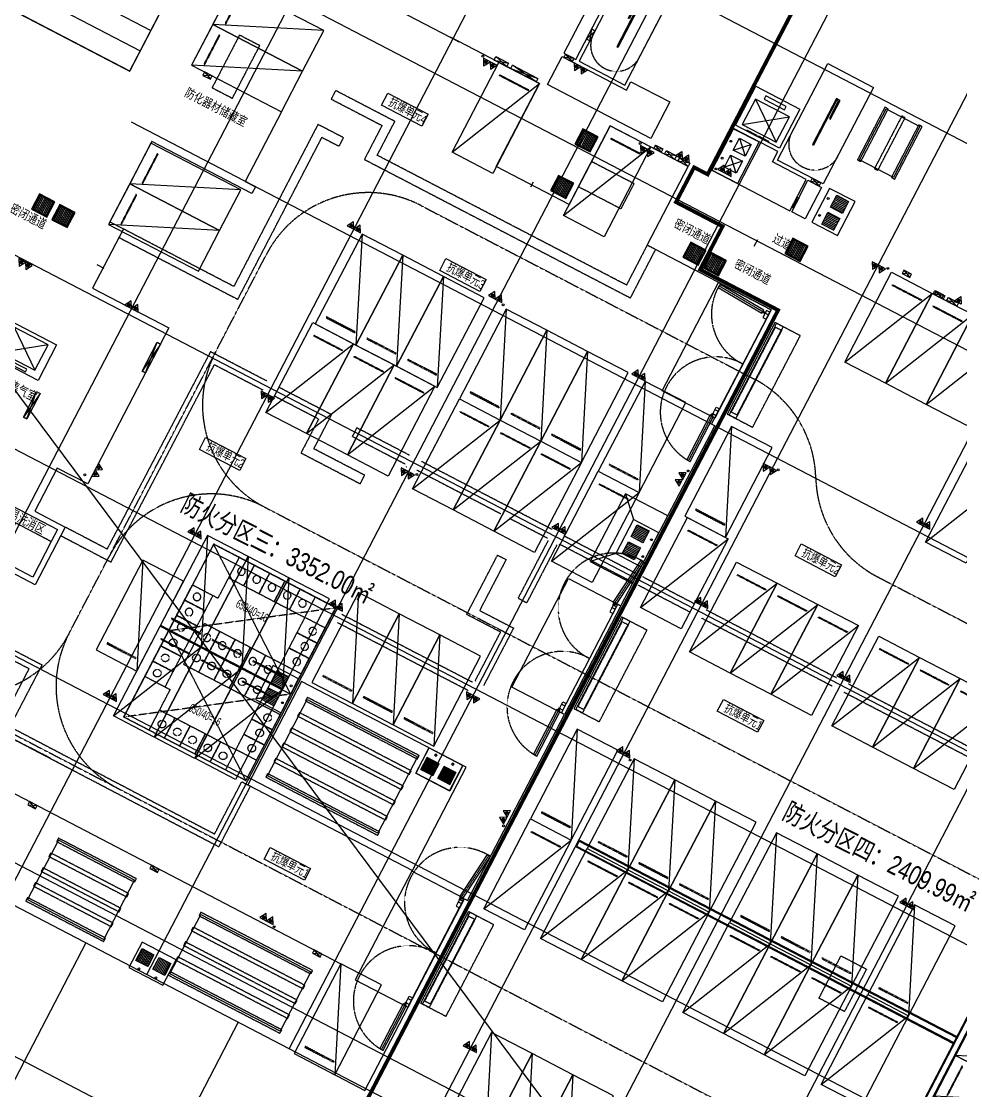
# Model space of a CAD drawing. Extents: x -1466470 to 868515, y -511729 to 1464999.
# Drawn here: x -257814 to -208660, y 190789 to 246741 of the extents above; entities that cross this region are included whole.
import ezdxf
from ezdxf.xclip import XClip

# ---------------------------------------------------------------- set-up
doc = ezdxf.new("R2010")
doc.units = 0
doc.header["$LTSCALE"] = 10
doc.header["$MEASUREMENT"] = 0
doc.header["$XCLIPFRAME"] = 2
for name, pattern in [('X-104 B2平面$0$CENTER', [2, 1.25, -0.25, 0.25, -0.25]), ('X-104 B2平面$0$DOTE', [2.42, 2, -0.2, 0.02, -0.2]), ('X-104 B2平面$1$DASH', [0.35, 0.25, -0.1]), ('梯段6、7$0$DASH', [0.35, 0.25, -0.1])]:
    doc.linetypes.add(name, pattern=pattern)
for name, color, linetype in [('104-6 B2核心筒$0$A-E_电梯', 171, 'Continuous'), ('104-6 B2核心筒$0$A-TECH_结构', 21, 'Continuous'), ('EQUIP_消防', 7, 'Continuous'), ('VPIPE-消防', 1, 'Continuous'), ('X-104 B2平面$0$$0$A-TECH_结构', 21, 'Continuous'), ('X-104 B2平面$0$02-TEXT_房间', 7, 'Continuous'), ('X-104 B2平面$0$04-不打印_防火分区', 30, 'Continuous'), ('X-104 B2平面$0$A-I_车位', 185, 'Continuous'), ('X-104 B2平面$0$A-I_车位-流线', 127, 'X-104 B2平面$0$CENTER'), ('X-104 B2平面$0$A-O_防水层', 222, 'Continuous'), ('X-104 B2平面$0$A-SUR_看线', 231, 'Continuous'), ('X-104 B2平面$0$A_AXIS-轴线', 1, 'X-104 B2平面$0$DOTE'), ('X-104 B2平面$0$A_STR-砼柱', 51, 'Continuous'), ('X-104 B2平面$0$DOOR_FIRE', 220, 'Continuous'), ('X-104 B2平面$0$SURFACE', 6, 'Continuous'), ('X-104 B2平面$0$VPIPE-消防', 1, 'Continuous'), ('X-104 B2平面$0$人防分区指标', 5, 'Continuous'), ('X-104 B2平面$0$抗爆隔墙', 151, 'Continuous'), ('X-104 B2平面$0$看线', 241, 'Continuous'), ('X-104 B2平面$0$集水坑&', 6, 'Continuous'), ('X-104 B2平面$1$集水坑&', 6, 'Continuous'), ('梯段6、7$0$A-E_楼梯', 171, 'Continuous')]:
    doc.layers.add(name, color=color, linetype=linetype)
doc.layers.add('X-104 B2平面$0$$0$04-不打印_辅助线', color=165, linetype='Continuous', plot=False)
doc.layers.add('X-104 B2平面$0$04-不打印_辅助线', color=165, linetype='Continuous', plot=False)
doc.layers.get('X-104 B2平面$0$$0$04-不打印_辅助线').off()
doc.styles.add('X-104 B2平面$0$_TCH_SPACE', font='ros.shx', dxfattribs={"width": 0.75, "height": 5, "bigfont": 'jd.shx'})
doc.styles.add('X-104 B2平面$0$Arial', font='arial.ttf', dxfattribs={"width": 0.75, "height": 2.5})
pattern_1 = [(180, (-432649.534, -553252.195), (-7e-15, -79.375), [])]
pattern_2 = [(180, (350, -250), (-7e-15, -79.375), [])]

# ---------------------------------------------------------------- blocks, each defined once
blk = doc.blocks.new('X-104 B2平面$0$A$C51037562')
at = {"layer": 'X-104 B2平面$0$集水坑&'}
h = blk.add_hatch(dxfattribs=at)
h.set_pattern_fill('ANSI31', color=256, scale=50, angle=135)
h.set_pattern_definition(pattern_1)
h.paths.add_polyline_path([(-850, 850), (-50, 850), (-50, 50), (-850, 50)])
for points in [[(-900, 900), (0, 900), (0, 0), (-900, 0)], [(-850, 850), (-50, 850), (-50, 50), (-850, 50)]]:
    blk.add_lwpolyline(points, close=True, dxfattribs=at)
blk = doc.blocks.new('X-104 B2平面$0$12ddddddj')
at = {"layer": 'X-104 B2平面$0$集水坑&', "linetype": 'Continuous'}
h = blk.add_hatch(dxfattribs=at)
h.set_pattern_fill('ANSI31', color=256, scale=50, angle=135)
h.set_pattern_definition(pattern_2)
h.paths.add_polyline_path([(3014056, 294593), (3014756, 294593), (3014756, 293893), (3014056, 293893)])
h.paths.add_polyline_path([(3014056, 293593), (3014756, 293593), (3014756, 292893), (3014056, 292893)])
for points in [[(3015056, 294743), (3013556, 294743), (3013556, 292743), (3015056, 292743)], [(3014056, 294593), (3014756, 294593), (3014756, 293893), (3014056, 293893)], [(3014056, 293593), (3014756, 293593), (3014756, 292893), (3014056, 292893)]]:
    blk.add_lwpolyline(points, close=True, dxfattribs=at)
for centre in [(3013736, 294243), (3013736, 293243)]:
    blk.add_circle(centre, 50, dxfattribs=at)
blk = doc.blocks.new('$TWTSYS$00000546')
h = blk.add_hatch()
h.set_pattern_fill('ANSI31', color=256, scale=200, style=0)
h.set_pattern_definition([(45, (-38543.802, -6670.83), (-17.67767, 17.67767), [])])
h.paths.add_polyline_path([(-65, 174), (65, 174), (65, 44), (-65, 44)])
for points in [[(0, 344), (-198, 0), (198, 0)], [(-65, 174), (65, 174), (65, 44), (-65, 44)]]:
    blk.add_lwpolyline(points, close=True)
blk = doc.blocks.new('A-电梯2623')
for p, q in [((-975, 200), (-975, 1700)), ((-975, 1700), (1025, 1700)), ((1025, 1700), (-975, 200)), ((1025, 200), (-975, 1700)), ((-575, 1900), (-575, 2100)), ((-575, 2100), (625, 2100)), ((625, 1900), (-575, 1900)), ((625, 2100), (625, 1900)), ((1025, 1700), (1025, 200)), ((1025, 200), (-975, 200))]:
    blk.add_line(p, q)
for points in [[(-1275, 0), (1325, 0), (1325, 2300), (-1275, 2300)], [(-625, 38), (-625, 59), (-18, 59), (-18, 38)], [(68, 38), (68, 59), (675, 59), (675, 38)]]:
    blk.add_lwpolyline(points, close=True)
blk = doc.blocks.new('104-6 B2核心筒$0$fdsgfdhh')
at = {"layer": '104-6 B2核心筒$0$A-E_电梯'}
for p, q in [((-2400, 1900), (-400, 400)), ((-400, 1900), (-2400, 400))]:
    blk.add_line(p, q, dxfattribs=at)
for points in [[(-2800, 0), (0, 0), (0, 2100), (-2800, 2100)], [(-2000, 250), (-800, 250), (-800, 100), (-2000, 100)]]:
    blk.add_lwpolyline(points, close=True, dxfattribs=at)
blk.add_lwpolyline([(-2400, 1900), (-400, 1900), (-400, 400), (-2400, 400), (-2400, 1900)], dxfattribs=at)
blk = doc.blocks.new('梯段6、7')
at = {"color": 8, "linetype": '梯段6、7$0$DASH'}
for centre, radius, start, end in [((49800, 3400), 1350, 0, 180), ((49800, -6700), 1350, 0, 180), ((49800, -9820), 1350, 180, 0), ((49800, -16500), 1350, 0, 180), ((49800, -19820), 1350, 180, 0), ((20965, -27260), 1650, 0, 180), ((49800, -27020), 1350, 0, 180), ((20965, -29600), 1650, 180, 0), ((49800, -29880), 1350, 180, 0), ((49800, -57378), 1350, 0, 180), ((20965, -58198), 1650, 0, 180), ((49800, -59458), 1350, 180, 0), ((20965, -60358), 1650, 180, 0), ((20965, -68018), 1650, 0, 180), ((49800, -67528), 1350, 0, 180), ((20965, -70358), 1650, 180, 0), ((49800, -70128), 1350, 180, 0), ((49800, -79978), 1350, 180, 0)]:
    blk.add_arc(centre, radius, start, end, dxfattribs=at)
at = {"layer": 'Defpoints'}
for points in [[(44800, 6850), (54800, 6850), (54800, -3150), (44800, -3150)], [(51150, 4950), (48450, 4950), (48450, -1150), (51150, -1150)], [(44800, -3150), (54800, -3150), (54800, -13150), (44800, -13150)], [(51150, -5150), (48450, -5150), (48450, -11250), (51150, -11250)], [(44800, -13150), (54800, -13150), (54800, -23150), (44800, -23150)], [(51150, -15150), (48450, -15150), (48450, -21250), (51150, -21250)], [(15665, -23150), (25665, -23150), (25665, -33150), (15665, -33150)], [(44800, -23150), (54800, -23150), (54800, -33150), (44800, -33150)], [(19315, -24850), (22615, -24850), (22615, -31250), (19315, -31250)], [(48450, -25150), (51150, -25150), (51150, -31250), (48450, -31250)], [(15665, -53908), (25665, -53908), (25665, -63908), (15665, -63908)], [(44800, -53908), (54800, -53908), (54800, -63908), (44800, -63908)], [(19315, -55608), (22615, -55608), (22615, -62008), (19315, -62008)], [(51150, -55908), (48450, -55908), (48450, -62008), (51150, -62008)], [(15665, -63908), (25665, -63908), (25665, -73908), (15665, -73908)], [(44800, -63908), (54800, -63908), (54800, -73908), (44800, -73908)], [(19315, -65608), (22615, -65608), (22615, -72008), (19315, -72008)], [(51150, -65908), (48450, -65908), (48450, -72008), (51150, -72008)], [(15665, -73908), (25665, -73908), (25665, -83908), (15665, -83908)], [(44800, -73908), (54800, -73908), (54800, -83908), (44800, -83908)], [(19315, -75608), (22615, -75608), (22615, -82008), (19315, -82008)], [(51150, -75908), (48450, -75908), (48450, -82008), (51150, -82008)]]:
    blk.add_lwpolyline(points, close=True, dxfattribs=at)
for points in [[(47328, -61608), (52128, -61608)], [(47328, -71608), (52128, -71608)], [(47328, -81608), (52128, -81608)]]:
    blk.add_lwpolyline(points, dxfattribs=at)
at = {"layer": '梯段6、7$0$A-E_楼梯'}
for p, q in [((49850, -16500), (49750, -16500)), ((49750, -16700), (49750, -16500)), ((49850, -18517), (49850, -16500)), ((49850, -16500), (51150, -16500)), ((49850, -16760), (51150, -16760)), ((49910, -16700), (49910, -16500)), ((49910, -16500), (51150, -16500)), ((51150, -17893), (51150, -16700)), ((49850, -17020), (51150, -17020)), ((49850, -17280), (51150, -17280)), ((49850, -17540), (51150, -17540)), ((49850, -17800), (51150, -17800)), ((50553, -18179), (51150, -17893)), ((49850, -18060), (50801, -18060)), ((49850, -18517), (50409, -18248)), ((49850, -18320), (50259, -18320)), ((49850, -18627), (50429, -18350)), ((50429, -18350), (50396, -18174)), ((50396, -18174), (50588, -18362)), ((50588, -18362), (50553, -18179)), ((50573, -18281), (51150, -18003)), ((50616, -18260), (51150, -18260)), ((51150, -19820), (51150, -18003)), ((49850, -19820), (49850, -18627)), ((49850, -18780), (51150, -18780)), ((50074, -18520), (51150, -18520)), ((49850, -19040), (51150, -19040)), ((49850, -19300), (51150, -19300)), ((49850, -19560), (51150, -19560)), ((49750, -19820), (49853, -19820)), ((49850, -19820), (51150, -19820)), ((49750, -27020), (49850, -27020)), ((65868, -53275), (106225, -53275)), ((66772, -53643), (68592, -54825)), ((66707, -53743), (68846, -55133)), ((66839, -56653), (68977, -55263)), ((65910, -56514), (63784, -56514)), ((66572, -56634), (63784, -56634)), ((66542, -56514), (65910, -56514)), ((66542, -56677), (68846, -58173)), ((66772, -56683), (68592, -57865)), ((66802, -59525), (64634, -59525)), ((66792, -59525), (106225, -59525)), ((49690, -78442), (49690, -77318)), ((49690, -77318), (49910, -77318)), ((49750, -78418), (49750, -77378)), ((49750, -77378), (49850, -77378)), ((49850, -77378), (49850, -80038)), ((49910, -77318), (49910, -80038)), ((48450, -80108), (48450, -80048)), ((49910, -80038), (49850, -80038))]:
    blk.add_line(p, q, dxfattribs=at)
for points in [[(49690, -19880), (49910, -19880), (49910, -16440), (49690, -16440), (49690, -19880)], [(49690, -29360), (49690, -26960), (49910, -26960), (49910, -29880)], [(51150, -29880), (51150, -29620)], [(66542, -53444), (66542, -53275), (66154, -53275)], [(66542, -53305), (66542, -53705), (66342, -53705), (66342, -53305)], [(68882, -54964), (68882, -54795), (68622, -54795), (68622, -54626), (68362, -54626), (68362, -54457), (68102, -54457), (68102, -54288), (67842, -54288), (67842, -54119), (67582, -54119), (67582, -53950), (67322, -53950), (67322, -53781), (67062, -53781), (67062, -53613), (66802, -53613), (66802, -53444), (66542, -53444)], [(68852, -54964), (68852, -54825), (68592, -54825), (68592, -54656), (68332, -54656), (68332, -54487), (68072, -54487), (68072, -54318), (67812, -54318), (67812, -54149), (67552, -54149), (67552, -53980), (67292, -53980), (67292, -53811), (67032, -53811), (67032, -53643), (66772, -53643), (66772, -53474), (66542, -53474)], [(66802, -56484), (66802, -56315), (67062, -56315), (67062, -56146), (67322, -56146), (67322, -55977), (67582, -55977), (67582, -55808), (67842, -55808), (67842, -55640), (68102, -55640), (68102, -55471), (68362, -55471), (68362, -55302), (68622, -55302), (68622, -55133), (68882, -55133), (68882, -54964), (69142, -54964)], [(66832, -56484), (66832, -56345), (67092, -56345), (67092, -56176), (67352, -56176), (67352, -56007), (67612, -56007), (67612, -55838), (67872, -55838), (67872, -55670), (68132, -55670), (68132, -55501), (68392, -55501), (68392, -55332), (68652, -55332), (68652, -55163), (68912, -55163), (68912, -54994), (69142, -54994)], [(69112, -54994), (69112, -55394), (68912, -55394), (68912, -54994)], [(68882, -58004), (68882, -57835), (68622, -57835), (68622, -57667), (68362, -57667), (68362, -57498), (68102, -57498), (68102, -57329), (67842, -57329), (67842, -57160), (67582, -57160), (67582, -56991), (67322, -56991), (67322, -56822), (67062, -56822), (67062, -56653), (66802, -56653), (66802, -56484), (66542, -56484)], [(68852, -58004), (68852, -57865), (68592, -57865), (68592, -57697), (68332, -57697), (68332, -57528), (68072, -57528), (68072, -57359), (67812, -57359), (67812, -57190), (67552, -57190), (67552, -57021), (67292, -57021), (67292, -56852), (67032, -56852), (67032, -56683), (66772, -56683), (66772, -56514), (66542, -56514)], [(66772, -56514), (66772, -56914), (66572, -56914), (66572, -56514)], [(66802, -59525), (66802, -59356), (67062, -59356), (67062, -59187), (67322, -59187), (67322, -59018), (67582, -59018), (67582, -58849), (67842, -58849), (67842, -58680), (68102, -58680), (68102, -58511), (68362, -58511), (68362, -58342), (68622, -58342), (68622, -58173), (68882, -58173), (68882, -58004), (69142, -58004)]]:
    blk.add_lwpolyline(points, dxfattribs=at)
for p in [(66792, -53444), (66792, -53613), (66792, -53781), (66792, -53950), (66792, -54119), (66792, -54288), (66792, -54457), (66792, -54626), (66792, -54795), (66792, -54964), (66792, -55133), (66792, -55302), (66792, -55471), (66792, -55640), (66792, -55808), (66792, -55977), (66792, -56146), (66792, -56315), (66792, -56484), (66792, -56653), (66792, -56822), (66792, -56991), (66792, -57160), (66792, -57329), (66792, -57498), (66792, -57667), (66792, -57835), (66792, -58004), (66792, -58173), (66792, -58342), (66792, -58511), (66792, -58680), (66792, -58849), (66792, -59018), (66792, -59187), (66792, -59356)]:
    blk.add_point(p, dxfattribs=at)
blk = doc.blocks.new('104-6 B2核心筒')
at = {"layer": '104-6 B2核心筒$0$A-TECH_结构'}
for points in [[(74000, 54250), (73300, 54250), (73300, 50850), (74000, 50850)], [(87700, 50850), (88500, 50850), (88500, 49000), (87700, 49000)]]:
    blk.add_lwpolyline(points, close=True, dxfattribs=at)
ref = blk.add_blockref('梯段6、7', (25750, 132458))
XClip(ref).set_block_clipping_path([(48450.0031571506, -81608.1300599761), (51150.002909314, -75708.1296707869)])
ref = blk.add_blockref('梯段6、7', (136950, 132658), dxfattribs=dict(xscale=-1))
XClip(ref).set_block_clipping_path([(48450.0031136754, -81608.1299662268), (51150.0038543929, -75908.1299662268)])
at = {"layer": '104-6 B2核心筒$0$A-E_电梯', "extrusion": (0, 0, -1), "zscale": -1}
blk.add_blockref('A-电梯2623', (-84325, 51650), dxfattribs=at)
at = {"layer": '104-6 B2核心筒$0$A-E_电梯', "xscale": -1}
blk.add_blockref('104-6 B2核心筒$0$fdsgfdhh', (54000, 22950), dxfattribs=at)
blk = doc.blocks.new('X-104 B2平面$0$jgfd')
blk.add_lwpolyline([(5300, -1200), (0, -1200), (0, 1200), (5300, 1200), (5300, -1200), (0, 1200)])
at = {"linetype": 'X-104 B2平面$1$DASH', "ltscale": 0.001}
blk.add_lwpolyline([(550, -850), (550, 850), (600, 850), (600, -850)], close=True, dxfattribs=at)
blk = doc.blocks.new('*U2231')
at = {"linetype": 'X-104 B2平面$1$DASH'}
for p, q in [((-200, -500), (-200, -100)), ((0, -100), (-200, -100)), ((0, -500), (-200, -500)), ((5000, -100), (5200, -100)), ((5000, -500), (5200, -500)), ((5200, -500), (5200, -100))]:
    blk.add_line(p, q, dxfattribs=at)
blk.add_lwpolyline([(5200, 0), (-200, 0), (-200, -1500), (5200, -1500)], close=True, dxfattribs=at)
for points in [[(5000, -100), (0, -100)], [(0, -100), (0, -500)], [(5000, -130), (0, -130)], [(5000, -470), (0, -470)], [(5000, -500), (0, -500)], [(5000, -100), (5000, -500)]]:
    blk.add_lwpolyline(points, dxfattribs=at)
blk = doc.blocks.new('X-104 B2平面$1$A$C51037562')
at = {"layer": 'X-104 B2平面$1$集水坑&'}
h = blk.add_hatch(dxfattribs=at)
h.set_pattern_fill('ANSI31', color=256, scale=50, angle=135)
h.set_pattern_definition(pattern_1)
h.paths.add_polyline_path([(-850, 850), (-50, 850), (-50, 50), (-850, 50)])
for points in [[(-900, 900), (0, 900), (0, 0), (-900, 0)], [(-850, 850), (-50, 850), (-50, 50), (-850, 50)]]:
    blk.add_lwpolyline(points, close=True, dxfattribs=at)
blk = doc.blocks.new('X-104 B2平面$1$12ddddddj')
at = {"layer": 'X-104 B2平面$1$集水坑&', "linetype": 'Continuous'}
h = blk.add_hatch(dxfattribs=at)
h.set_pattern_fill('ANSI31', color=256, scale=50, angle=135)
h.set_pattern_definition(pattern_2)
h.paths.add_polyline_path([(3014056, 294593), (3014756, 294593), (3014756, 293893), (3014056, 293893)])
h.paths.add_polyline_path([(3014056, 293593), (3014756, 293593), (3014756, 292893), (3014056, 292893)])
for points in [[(3015056, 294743), (3013556, 294743), (3013556, 292743), (3015056, 292743)], [(3014056, 294593), (3014756, 294593), (3014756, 293893), (3014056, 293893)], [(3014056, 293593), (3014756, 293593), (3014756, 292893), (3014056, 292893)]]:
    blk.add_lwpolyline(points, close=True, dxfattribs=at)
for centre in [(3013736, 294243), (3013736, 293243)]:
    blk.add_circle(centre, 50, dxfattribs=at)
blk = doc.blocks.new('X-104 B2平面$0$A$C3A6E53F0')
at = {"color": 6, "linetype": 'X-104 B2平面$1$DASH'}
for p, q in [((0, 5100), (7200, 0)), ((7200, 5100), (0, 0)), ((0, 2400), (1500, 2400)), ((1500, -5), (1500, 2400))]:
    blk.add_line(p, q, dxfattribs=at)
for points in [[(0, 5100), (7200, 5100), (7200, 0), (0, 0)], [(0, 4200), (1200, 4200), (1200, 5100), (0, 5100)], [(1500, 5100), (1500, 3900), (2400, 3900), (2400, 5100)], [(2400, 5100), (2400, 3900), (3300, 3900), (3300, 5100)], [(3300, 5100), (3300, 3900), (4200, 3900), (4200, 5100)], [(4200, 5100), (4200, 3900), (5100, 3900), (5100, 5100)], [(5100, 5100), (5100, 3900), (6000, 3900), (6000, 5100)], [(0, 3300), (1200, 3300), (1200, 4200), (0, 4200)], [(7200, 3000), (6000, 3000), (6000, 3900), (7200, 3900)], [(0, 2400), (1200, 2400), (1200, 3300), (0, 3300)], [(7200, 2100), (6000, 2100), (6000, 3000), (7200, 3000)], [(7200, 1200), (6000, 1200), (6000, 2100), (7200, 2100)], [(1500, 0), (1500, 1200), (2400, 1200), (2400, 0)], [(2400, 0), (2400, 1200), (3300, 1200), (3300, 0)], [(3300, 0), (3300, 1200), (4200, 1200), (4200, 0)], [(4200, 0), (4200, 1200), (5100, 1200), (5100, 0)], [(5100, 0), (5100, 1200), (6000, 1200), (6000, 0)]]:
    blk.add_lwpolyline(points, close=True, dxfattribs=at)
for centre in [(500, 4650), (1950, 4500), (2850, 4500), (3750, 4500), (4650, 4500), (5550, 4500), (500, 3750), (6700, 3450), (500, 2850), (6700, 2550), (6700, 1650), (1950, 600), (2850, 600), (3750, 600), (4650, 600), (5550, 600)]:
    blk.add_circle(centre, 200, dxfattribs=at)
blk = doc.blocks.new('X-104 B2平面$0$A$C47720B67')
at = {"layer": 'X-104 B2平面$0$A-SUR_看线'}
for p, q in [((-147, 43), (-14, -27)), ((-119, 96), (14, 27))]:
    blk.add_line(p, q, dxfattribs=at)
blk.add_lwpolyline([(-88, 156), (-2438, 1380), (-2529, 1206), (-178, -18)], close=True, dxfattribs=at)
at = {"layer": 'X-104 B2平面$0$A_AXIS-轴线'}
blk.add_line((0, 0), (-2484, 1293), dxfattribs=at)
blk = doc.blocks.new('X-104 B2平面$0$A$C026855F6')
at = {"layer": 'X-104 B2平面$0$VPIPE-消防', "linetype": 'Continuous'}
for centre in [(-192830, -33888), (-184600, -38455), (-180637, -39792), (-171635, -44994), (-191775, -46896), (-213661, -55802), (-196285, -55777), (-182082, -55595), (-177377, -55533), (-185119, -70721), (-191750, -74168), (-203749, -79444)]:
    blk.add_circle(centre, 50, dxfattribs=at)
blk = doc.blocks.new('X-104 B2平面$0$A$C38076355')
at = {"layer": 'Defpoints'}
for p, q in [((187308, -41229), (51418, 29511)), ((94597, -27014), (123955, 29383)), ((200329, -16216), (117571, 26866)), ((102047, -30892), (131406, 25504)), ((183152, -49212), (47262, 21527)), ((109498, -34771), (138857, 21625)), ((195896, -24731), (113138, 18350)), ((116949, -38650), (146307, 17747)), ((124400, -42529), (153758, 13868)), ((178719, -57728), (42829, 13012)), ((191464, -33246), (108706, 9835)), ((131851, -46407), (161209, 9989)), ((139302, -50286), (168660, 6111)), ((174287, -66243), (38397, 4497)), ((173363, -68017), (37473, 2723)), ((170131, -74226), (34241, -3486)), ((106305, -33109), (97511, -50002)), ((114288, -37265), (105494, -54158))]:
    blk.add_line(p, q, dxfattribs=at)
blk = doc.blocks.new('X-104 B2平面')
at = {"layer": 'X-104 B2平面$0$$0$A-TECH_结构', "linetype": 'X-104 B2平面$1$DASH'}
for points in [[(-23850, 245429), (-22419, 248178), (-22596, 248271), (-24028, 245521)], [(-22963, 244967), (-21532, 247717), (-21709, 247809), (-23141, 245059)], [(-22076, 244505), (-20645, 247255), (-20822, 247347), (-22254, 244597)], [(-52912, 217209), (-47057, 214162), (-46965, 214339), (-52819, 217387)], [(-53327, 216411), (-47473, 213363), (-47381, 213541), (-53235, 216588)], [(-53743, 215613), (-47888, 212565), (-47796, 212742), (-53650, 215790)], [(-54158, 214814), (-48304, 211767), (-48212, 211944), (-54066, 214992)], [(-54574, 214016), (-48720, 210968), (-48627, 211146), (-54482, 214193)], [(-54989, 213218), (-49135, 210170), (-49043, 210348), (-54897, 213395)], [(-65939, 209842), (-61858, 207718), (-61766, 207895), (-65846, 210019)], [(-66343, 209065), (-62262, 206941), (-62170, 207119), (-66250, 209243)], [(-66747, 208289), (-62666, 206165), (-62574, 206343), (-66654, 208467)], [(-67151, 207513), (-63070, 205389), (-62978, 205567), (-67058, 207691)], [(-67555, 206737), (-63474, 204613), (-63382, 204790), (-67462, 206914)], [(-58487, 205963), (-52633, 202916), (-52541, 203093), (-58395, 206141)], [(-58892, 205187), (-53037, 202139), (-52945, 202317), (-58799, 205364)], [(-59296, 204411), (-53441, 201363), (-53349, 201541), (-59203, 204588)], [(-59700, 203635), (-53845, 200587), (-53753, 200765), (-59607, 203812)], [(-60104, 202859), (-54249, 199811), (-54157, 199988), (-60011, 203036)]]:
    blk.add_lwpolyline(points, close=True, dxfattribs=at)
at = {"layer": 'X-104 B2平面$0$02-TEXT_房间'}
for points in [[(-48607, 248998), (-46500, 247902), (-46824, 247281), (-48930, 248377), (-48607, 248998)], [(-45566, 240351), (-43460, 239255), (-43783, 238634), (-45889, 239730), (-45566, 240351)], [(-58140, 230979), (-56033, 229883), (-56356, 229262), (-58463, 230359), (-58140, 230979)], [(-26972, 225413), (-24865, 224317), (-25189, 223696), (-27295, 224792), (-26972, 225413)], [(-31043, 217280), (-28936, 216184), (-29259, 215563), (-31366, 216659), (-31043, 217280)], [(-54759, 209534), (-52652, 208437), (-52975, 207816), (-55082, 208913), (-54759, 209534)]]:
    blk.add_lwpolyline(points, dxfattribs=at)
at = {"layer": 'X-104 B2平面$0$04-不打印_辅助线'}
for points in [[(-73367, 215062), (-51059, 203449), (-53507, 198747), (-49807, 196823), (-47545, 201169), (-47544, 201170), (-44590, 206845), (-44430, 206762), (-39362, 216497), (-39522, 216580), (-36567, 222257), (-36407, 222174), (-31501, 231599), (-31661, 231682), (-28544, 237669), (-35036, 241049), (-32890, 245173), (-36970, 247297), (-39117, 243173), (-42931, 245159), (-40668, 249505), (-45325, 251930), (-45325, 251929), (-44882, 251698), (-44882, 251698), (-49317, 254007)], [(-55393, 257170), (-58879, 250472), (-54178, 248025), (-56071, 244389), (-55539, 244111), (-55724, 243757), (-60957, 246481), (-63150, 242268), (-62441, 241899), (-64055, 238797), (-60064, 236719), (-64314, 228556), (-65910, 229387), (-67088, 227125), (-65491, 226294), (-67061, 223278), (-68658, 224110)], [(-40245, 249452), (-39483, 250916), (-36112, 249161), (-35881, 249605), (-33841, 248543), (-34834, 246636), (-40245, 249452)], [(-27560, 242849), (-26706, 244490), (-28480, 245414), (-28203, 245946), (-30509, 247147), (-31641, 244973), (-27560, 242849)], [(-67188, 223683), (-69051, 224653), (-68082, 226515), (-66219, 225546), (-67188, 223683)], [(-47315, 208324), (-44500, 213732), (-53119, 218219), (-55935, 212808), (-47315, 208324)]]:
    blk.add_lwpolyline(points, dxfattribs=at)
for points in [[(-34249, 233424), (-31294, 239100), (-28544, 237669), (-31499, 231992)], [(-57720, 225406), (-51334, 222081), (-56044, 213034), (-62430, 216358)], [(-42112, 217929), (-39157, 223606), (-36407, 222174), (-39362, 216497)], [(-47357, 208288), (-50312, 202611), (-47562, 201179), (-44607, 206856)]]:
    blk.add_lwpolyline(points, close=True, dxfattribs=at)
at = {"layer": 'X-104 B2平面$0$04-不打印_防火分区', "linetype": 'X-104 B2平面$1$DASH', "const_width": 200}
blk.add_lwpolyline([(-54945, 186239), (-28182, 237650), (-32262, 239774), (-31085, 242035), (-33524, 243305), (-32578, 245123), (-31868, 244753), (-18940, 269589)], dxfattribs=at)
at = {"layer": 'X-104 B2平面$0$A-I_车位-流线', "linetype": 'X-104 B2平面$0$CENTER'}
for p, q in [((-46867, 243121), (-29437, 234047)), ((-65291, 220722), (-54959, 240569)), ((-95337, 229599), (-20695, 190743)), ((-55074, 227354), (-7708, 202697)), ((-22982, 223697), (-7686, 215734))]:
    blk.add_line(p, q, dxfattribs=at)
for centre, start, end in [((-49637, 237799), 62.5, 152.5), ((-52304, 232676), 152.5, 242.5), ((-32207, 228725), 1.4024, 62.5), ((-20211, 229019), 181.4024, 242.5), ((-57845, 222032), 62.5, 152.5), ((-70613, 223493), 242.5, 332.5), ((-59969, 217952), 152.5, 242.5)]:
    blk.add_arc(centre, 6000, start, end, dxfattribs=at)
at = {"layer": 'X-104 B2平面$0$A-O_防水层'}
for points in [[(-69089, 227829), (-65896, 226167), (-66219, 225546), (-69412, 227208), (-69089, 227829)], [(-65848, 209907), (-67464, 206803), (-63473, 204725), (-61856, 207829), (-65848, 209907)]]:
    blk.add_lwpolyline(points, dxfattribs=at)
for points in [[(-52821, 217275), (-47055, 214273), (-49133, 210282), (-54899, 213283)], [(-58397, 206029), (-52631, 203027), (-54248, 199923), (-60013, 202924)]]:
    blk.add_lwpolyline(points, close=True, dxfattribs=at)
at = {"layer": 'X-104 B2平面$0$A-SUR_看线'}
for points in [[(18357, 117317), (-989483, 1471019)], [(-38038, 251742), (-38215, 251835), (-37938, 252367), (-37761, 252274), (-38038, 251742), (-37938, 252367), (-37761, 252274), (-38215, 251835)], [(-43041, 250740), (-42949, 250917), (-42283, 250571), (-42376, 250394), (-43041, 250740), (-42283, 250571), (-42376, 250394), (-42949, 250917)], [(-39302, 251047), (-39394, 250870), (-38951, 250639), (-38858, 250816), (-39302, 251047), (-38951, 250639), (-38858, 250816), (-39394, 250870)], [(-58192, 250115), (-58285, 249937), (-57885, 249730), (-57793, 249907), (-58192, 250115), (-57885, 249730), (-57793, 249907), (-58285, 249937)], [(-42176, 250290), (-42084, 250467), (-40753, 249775), (-40846, 249597), (-42176, 250290), (-40753, 249775), (-40846, 249597), (-42084, 250467)], [(-34216, 246089), (-34309, 245911), (-34681, 246105), (-34589, 246283), (-34216, 246089), (-34309, 245912), (-34589, 246283), (-34681, 246105), (-34216, 246089)], [(-34039, 245996), (-33507, 245719), (-33599, 245542), (-34131, 245819), (-34039, 245995), (-33599, 245542)], [(-33507, 245719), (-34131, 245819)], [(-33329, 245627), (-32797, 245350), (-32889, 245172), (-33422, 245450), (-33330, 245626), (-32889, 245172)], [(-32797, 245350), (-33422, 245450)], [(-26392, 244552), (-26484, 244375), (-26041, 244144), (-25949, 244321), (-26392, 244552), (-26041, 244144), (-25949, 244321), (-26484, 244375)], [(-27379, 242980), (-27468, 243027), (-27191, 243559), (-27102, 243513), (-27379, 242980), (-27191, 243559), (-27102, 243513), (-27468, 243027)], [(-21595, 239744), (-21688, 239566), (-21289, 239359), (-21196, 239536), (-21595, 239744), (-21289, 239359), (-21196, 239536), (-21688, 239566)], [(-19980, 238679), (-19448, 238402), (-19540, 238224), (-20072, 238501), (-19980, 238678), (-19540, 238224)], [(-19448, 238402), (-20072, 238501)], [(-19913, 238644), (-20006, 238467), (-19606, 238259), (-19514, 238436), (-19913, 238644), (-19606, 238259), (-19514, 238436), (-20006, 238467)], [(-19270, 238309), (-18738, 238032), (-18830, 237855), (-19362, 238132), (-19271, 238308), (-18830, 237855)], [(-18738, 238032), (-19362, 238132)], [(-60680, 235969), (-60503, 235877), (-61288, 234369), (-61465, 234461), (-60680, 235969), (-60503, 235877), (-61465, 234461), (-61288, 234369), (-60680, 235969)], [(-66985, 233385), (-66808, 233293), (-67501, 231963), (-67678, 232055), (-66985, 233385), (-66808, 233293), (-67678, 232055), (-67501, 231963), (-66985, 233385)], [(-67051, 211548), (-66959, 211726), (-67358, 211934), (-67450, 211756), (-67051, 211548), (-67358, 211934), (-67450, 211756), (-66959, 211726)], [(-60665, 208224), (-60572, 208401), (-60971, 208609), (-61064, 208432), (-60665, 208224), (-60971, 208609), (-61064, 208432), (-60572, 208401)], [(-52149, 203791), (-52057, 203968), (-52456, 204176), (-52548, 203999), (-52149, 203791), (-52456, 204176), (-52548, 203999), (-52057, 203968)]]:
    blk.add_lwpolyline(points, dxfattribs=at)
for points in [[(-28798, 237181), (-28613, 237536), (-28787, 237627), (-28972, 237272)], [(-31245, 232480), (-31430, 232125), (-31604, 232216), (-31419, 232571)], [(-36821, 221770), (-36636, 222124), (-36810, 222215), (-36995, 221860)], [(-39268, 217068), (-39453, 216714), (-39627, 216804), (-39442, 217159)], [(-44861, 206367), (-44677, 206722), (-44851, 206812), (-45035, 206457)], [(-47309, 201666), (-47493, 201311), (-47667, 201402), (-47483, 201756)]]:
    blk.add_lwpolyline(points, close=True, dxfattribs=at)
at = {"layer": 'X-104 B2平面$0$A-SUR_看线', "linetype": 'X-104 B2平面$1$DASH'}
for centre, start, end in [((-28769, 237448), 149.6013, 244.4365), ((-31448, 232304), 60.5634, 242.5), ((-36792, 222037), 56.6019, 244.4365), ((-39470, 216892), 60.5634, 242.5), ((-44833, 206634), 56.6019, 244.4365), ((-47511, 201489), 60.5634, 242.5)]:
    blk.add_arc(centre, 2900, start, end, dxfattribs=at)
at = {"layer": 'X-104 B2平面$0$A_AXIS-轴线'}
for p, q in [((-28683, 237403), (-28856, 237494)), ((-31314, 232347), (-31488, 232438)), ((-36705, 221991), (-36879, 222082)), ((-39337, 216935), (-39511, 217026)), ((-44746, 206589), (-44920, 206679)), ((-47378, 201533), (-47552, 201623))]:
    blk.add_line(p, q, dxfattribs=at)
at = {"layer": 'X-104 B2平面$0$A_STR-砼柱'}
for p, q in [((-41114, 244100), (-40976, 244366)), ((-29426, 241002), (-29244, 241352)), ((-63458, 239836), (-63813, 240020))]:
    blk.add_line(p, q, dxfattribs=at)
at = {"layer": 'X-104 B2平面$0$人防分区指标', "color": 1, "const_width": 75}
blk.add_lwpolyline([(-73220, 255937), (-62116, 250157), (-57129, 259736), (-68233, 265517)], close=True, dxfattribs=at)
at = {"layer": 'X-104 B2平面$0$人防分区指标', "color": 1}
for points in [[(-72111, 258066), (-61008, 252286)], [(-72666, 257001), (-61562, 251221)]]:
    blk.add_lwpolyline(points, dxfattribs=at)
at = {"layer": 'X-104 B2平面$0$抗爆隔墙', "linetype": 'X-104 B2平面$1$DASH'}
for p, q in [((-50934, 246676), (-51165, 246232)), ((-50453, 231037), (-50220, 231485)), ((-41779, 222575), (-41335, 222344))]:
    blk.add_line(p, q, dxfattribs=at)
for points in [[(-49835, 245540), (-35906, 238289), (-34593, 240818), (-35037, 241049), (-36119, 238963), (-49161, 245752), (-48237, 247527), (-51342, 249142), (-51573, 248698), (-48912, 247314), (-49835, 245540), (-49835, 245540)], [(-50934, 246676), (-52266, 247369), (-56668, 238890), (-62442, 241897), (-62673, 241454), (-56455, 238216)], [(-56455, 238216), (-52053, 246694), (-51165, 246232)], [(-54921, 233930), (-57890, 235475), (-59723, 231976)], [(-59279, 231745), (-57679, 234799), (-55153, 233484)], [(-51550, 232177), (-54300, 233607)], [(-54532, 233161), (-52226, 231960)], [(-65723, 225851), (-63090, 224472), (-59276, 231743)], [(-59723, 231976), (-63301, 225147), (-65491, 226294)], [(-52226, 231960), (-53152, 230181), (-50047, 228565), (-49817, 229009), (-52478, 230393), (-51550, 232177)], [(-47468, 230053), (-50220, 231485)], [(-50452, 231037), (-47701, 229605)], [(-47638, 229456), (-47635, 229463)], [(-40017, 226177), (-46848, 229730)], [(-47191, 229232), (-47195, 229225)], [(-47081, 229282), (-42690, 226996)], [(-42247, 226766), (-40251, 225727)], [(-41779, 222575), (-40209, 225591)], [(-39396, 225854), (-35540, 223845)], [(-39766, 225360), (-41335, 222345)], [(-35770, 223394), (-39630, 225403)], [(-42702, 220801), (-42702, 220801), (-44477, 221723), (-42861, 224828), (-42418, 224598), (-43802, 221936), (-42028, 221014), (-42028, 221014)], [(-32798, 221847), (-35506, 223256)], [(-35272, 223706), (-32569, 222298)], [(-51009, 221736), (-44176, 218187)], [(-31948, 221975), (-25119, 218418)], [(-44407, 217744), (-51240, 221293)], [(-42028, 221014), (-43598, 217998)], [(-25347, 217968), (-32177, 221524)], [(-66267, 214203), (-69064, 215640), (-67378, 218878), (-70572, 220540), (-70341, 220984), (-66704, 219091), (-68389, 215855), (-57671, 210240), (-56247, 212974), (-55804, 212743), (-57460, 209565), (-68090, 215134)], [(-44042, 218229), (-42703, 220801)], [(-24498, 218094), (-17669, 214537)], [(-17897, 214090), (-24727, 217645)]]:
    blk.add_lwpolyline(points, dxfattribs=at)
at = {"layer": 'X-104 B2平面$0$看线'}
blk.add_lwpolyline([(-22531, 248180), (-20757, 247257), (-22142, 244596), (-23916, 245519)], close=True, dxfattribs=at)
at = {"layer": 'X-104 B2平面$1$集水坑&', "linetype": 'Continuous'}
for p, q in [((-30528, 246027), (-29584, 246325)), ((-30205, 246648), (-29908, 245704)), ((-30369, 244817), (-30667, 245761)), ((-30046, 245438), (-30990, 245140)), ((-36172, 228041), (-35747, 226692)), ((-36670, 224918), (-38019, 224493)), ((-38609, 209933), (-38793, 209578)), ((-38587, 209865), (-38726, 209599))]:
    blk.add_line(p, q, dxfattribs=at)
at = {"layer": 'X-104 B2平面$1$集水坑&', "linetype": 'X-104 B2平面$1$DASH'}
blk.add_lwpolyline([(-55307, 251488), (-56371, 252042), (-57803, 249292), (-56738, 248738)], close=True, dxfattribs=at)
at = {"layer": 'X-104 B2平面$1$集水坑&', "linetype": 'Continuous'}
for points in [[(-30510, 247145), (-29180, 246452), (-30311, 244280), (-31641, 244972)], [(-30205, 246648), (-29584, 246325), (-29908, 245704), (-30528, 246027)], [(-30667, 245761), (-30046, 245438), (-30369, 244817), (-30990, 245140)]]:
    blk.add_lwpolyline(points, close=True, dxfattribs=at)
at = {"layer": 'X-104 B2平面$1$集水坑&', "linetype": 'X-104 B2平面$1$DASH'}
for points in [[(-38632, 244104), (-37939, 245435), (-35722, 244281), (-36414, 242950), (-38632, 244104)], [(-26041, 201643), (-24887, 203861), (-23556, 203168), (-24711, 200950), (-26041, 201643)]]:
    blk.add_lwpolyline(points, dxfattribs=at)
at = {"layer": 'X-104 B2平面$1$集水坑&', "linetype": 'Continuous'}
for points in [[(-13066, 229329), (-14152, 227244), (-6523, 223273), (-24208, 189302)], [(-13022, 229306), (-14085, 227265), (-6456, 223294), (-24163, 189279)], [(-12756, 229168), (-12756, 229168), (-13680, 227393), (-6051, 223421), (-23897, 189140)], [(-12712, 229145), (-12712, 229145), (-13613, 227414), (-5984, 223443), (-23853, 189117)], [(-33954, 226886), (-36172, 228041), (-38019, 224493), (-35801, 223338)], [(-38609, 209933), (-18828, 199636)], [(-38587, 209865), (-18851, 199591)], [(-38793, 209578), (-19013, 199281)], [(-38726, 209599), (-18990, 199325)]]:
    blk.add_lwpolyline(points, dxfattribs=at)
for centre in [(-30651, 246485), (-31112, 245598)]:
    blk.add_circle(centre, 50, dxfattribs=at)
at = {"linetype": 'X-104 B2平面$0$CENTER', "rotation": 332.499102747414}
blk.add_blockref('104-6 B2核心筒', (-127888, 239836), dxfattribs=at)
at = {"layer": 'X-104 B2平面$0$$0$04-不打印_辅助线'}
blk.add_blockref('X-104 B2平面$0$A$C38076355', (-170720, 237648), dxfattribs=at)
at = {"layer": 'X-104 B2平面$0$A-I_车位', "xscale": -1}
for p, rotation in [((-57217, 253666), 152.500000000127), ((-58325, 251537), 152.500000000127), ((-61557, 245329), 152.500000000127), ((-62666, 243200), 152.500000000127), ((-51338, 236373), 242.5000000001245), ((-49209, 235265), 242.5000000001245), ((-47080, 234156), 242.5000000001245), ((-43798, 232448), 242.5000000001245), ((-41670, 231340), 242.5000000001245), ((-39541, 230232), 242.5000000001245), ((-36525, 228662), 242.5000000001245), ((-32001, 226307), 242.5000000001245), ((-59434, 220604), 242.5000000001245), ((-62809, 219318), 242.5000000001245), ((-57305, 219496), 242.5000000001245), ((-55176, 218388), 242.5000000001245), ((-51521, 217613), 242.5000000001245), ((-49392, 216505), 242.5000000001245), ((-47264, 215396), 242.5000000001245), ((-40076, 210471), 242.5000000001245), ((-37104, 208924), 242.5000000001245), ((-34975, 207816), 242.5000000001245), ((-32847, 206708), 242.5000000001245), ((-29653, 205045), 242.5000000001245), ((-27525, 203937), 242.5000000001245), ((-25396, 202829), 242.5000000001245), ((-22424, 201282), 242.5000000001245), ((-52442, 198194), 242.5000000001245), ((-18335, 199717), 152.500000000127), ((-44563, 194596), 242.5000000001245), ((-42434, 193488), 242.5000000001245), ((-19443, 197588), 152.500000000127), ((-40305, 192380), 242.5000000001245)]:
    blk.add_blockref('X-104 B2平面$0$jgfd', p, dxfattribs=dict(at, rotation=rotation))
at = {"layer": 'X-104 B2平面$0$A-I_车位'}
for p, rotation in [((-41733, 250059), 242.5000000001554), ((-35906, 246743), 242.5000000001554), ((-21181, 239078), 242.5000000001566), ((-19052, 237970), 242.5000000001566), ((-16923, 236862), 242.5000000001566), ((-51471, 236442), 242.4999999968044), ((-49342, 235334), 242.4999999968044), ((-47213, 234226), 242.5000000001566), ((-43798, 232448), 242.5000000001566), ((-41670, 231340), 242.5000000001566), ((-39541, 230232), 242.5000000001566), ((-16952, 229661), 242.5000000001566), ((-36525, 228662), 242.5000000001566), ((-31866, 226237), 242.5000000001566), ((-29301, 223915), 242.5000000001566), ((-27172, 222806), 242.5000000001566), ((-25043, 221698), 242.5000000001566), ((-59457, 220560), 242.5000000001566), ((-21850, 220036), 242.5000000001566), ((-57328, 219452), 242.5000000001566), ((-19721, 218928), 242.5000000001566), ((-55199, 218344), 242.5000000001566), ((-17592, 217819), 242.5000000001566), ((-40076, 210471), 242.5000000001566), ((-37104, 208924), 242.5000000001566), ((-34975, 207816), 242.5000000001566), ((-32847, 206708), 242.5000000001566), ((-29653, 205045), 242.5000000001566), ((-27525, 203937), 242.5000000001566), ((-25396, 202829), 242.5000000001566), ((-22424, 201282), 242.5000000001566)]:
    blk.add_blockref('X-104 B2平面$0$jgfd', p, dxfattribs=dict(at, rotation=rotation))
at = {"layer": 'X-104 B2平面$0$A-SUR_看线'}
blk.add_blockref('X-104 B2平面$0$A$C026855F6', (149199, 284830), dxfattribs=at)
for p, rotation in [((-28856, 237494), 356.9999999999998), ((-31581, 232260), 89.99999999999991), ((-36823, 222174), 263.9999999999999), ((-39604, 216848), 89.99999999999991), ((-44863, 206772), 263.9999999999999), ((-47644, 201446), 89.99999999999991)]:
    blk.add_blockref('X-104 B2平面$0$A$C47720B67', p, dxfattribs=dict(at, rotation=rotation))
at = {"layer": 'X-104 B2平面$0$DOOR_FIRE', "linetype": 'X-104 B2平面$1$DASH'}
for p, rotation in [((-30750, 232391), 62.49997225075473), ((-38773, 216980), 62.49997225075011), ((-46796, 201568), 62.49997225075011)]:
    blk.add_blockref('*U2231', p, dxfattribs=dict(at, rotation=rotation))
at = {"layer": 'X-104 B2平面$0$SURFACE', "xscale": -1, "rotation": 152.499972250772}
blk.add_blockref('X-104 B2平面$0$A$C3A6E53F0', (-57720, 225406), dxfattribs=at)
at = {"layer": 'X-104 B2平面$0$SURFACE', "rotation": 332.5000277507691}
blk.add_blockref('X-104 B2平面$0$A$C3A6E53F0', (-62430, 216358), dxfattribs=at)
at = {"layer": 'X-104 B2平面$1$集水坑&', "xscale": -1, "rotation": 62.5002222897244}
for p in [(-38021, 245927), (-39290, 243489), (-66456, 242524), (-65392, 241969), (-32370, 239999), (-27019, 240200), (-31306, 239445)]:
    blk.add_blockref('X-104 B2平面$1$A$C51037562', p, dxfattribs=at)
at = {"layer": 'X-104 B2平面$1$集水坑&', "linetype": 'Continuous'}
for p, rotation in [((-2834641, 1374082), 332.5001302531985), ((2773817, -905834), 152.5001302531985), ((2754958, -913483), 152.5000141866211), ((-1192214, -2605907), 62.50013025319848)]:
    blk.add_blockref('X-104 B2平面$1$12ddddddj', p, dxfattribs=dict(at, rotation=rotation))
at = {"layer": 'X-104 B2平面$1$集水坑&', "linetype": 'Continuous', "xscale": -1, "rotation": 62.49989812003084}
blk.add_blockref('X-104 B2平面$1$12ddddddj', (1606499, 2751705), dxfattribs=at)
at = {"layer": 'X-104 B2平面$0$02-TEXT_房间', "style": 'X-104 B2平面$0$_TCH_SPACE', "width": 0.75}
for s, height, p in [('防化器材储藏室', 520.9, (-59301, 248842)), ('抗爆单元4', 482.2, (-48629, 248355)), ('密闭通道', 520.9, (-68451, 242782, 0)), ('密闭通道', 520.9, (-33704, 241992, 0)), ('过道', 520.9, (-28538, 241203)), ('抗爆单元3', 482.2, (-45589, 239708)), ('密闭通道', 520.9, (-30542, 239874, 0)), ('集气室', 520.9, (-68499, 233518)), ('抗爆单元2', 482.2, (-58162, 230336)), ('简易洗消区', 520.9, (-68959, 227040)), ('抗爆单元2', 482.2, (-26995, 224770)), ('抗爆单元1', 482.2, (-31065, 216637)), ('抗爆单元1', 482.2, (-54781, 208891))]:
    blk.add_text(s, height=height, rotation=332.5, dxfattribs=at).set_placement(p)
at = {"layer": 'X-104 B2平面$0$02-TEXT_房间', "color": 1, "style": 'X-104 B2平面$0$Arial', "width": 0.75}
for s, p in [('防火分区三：3352.00㎡', (-59511, 227195)), ('防火分区四：2409.99㎡', (-28023, 211078))]:
    blk.add_text(s, height=1000, rotation=333.046, dxfattribs=at).set_placement(p)
at = {"layer": 'X-104 B2平面$0$04-不打印_辅助线', "style": 'X-104 B2平面$0$_TCH_SPACE', "width": 0.529412}
for p in [(-56606, 222141), (-59073, 216692)]:
    blk.add_text('650/40=16', height=446.2, rotation=332.5, dxfattribs=at).set_placement(p)

msp = doc.modelspace()

# ---------------------------------------------------------------- linework, layer by layer
at = {"layer": 'VPIPE-消防', "linetype": 'Continuous'}
for centre in [(-233661, 244922), (-225431, 240355), (-221468, 239018), (-212466, 233816), (-232606, 231914), (-222913, 223215), (-218208, 223277), (-254492, 223008), (-237116, 223033), (-225950, 208089), (-232581, 204643), (-244580, 199366), (-244580, 199366)]:
    msp.add_circle(centre, 50, dxfattribs=at)

# ---------------------------------------------------------------- block references
msp.add_blockref('X-104 B2平面', (-190030, -6020))
at = {"layer": 'EQUIP_消防'}
for p, rotation in [((-233462, 244720), 152.5000138824565), ((-233110, 244537), 152.5000138824565), ((-228710, 244478), 152.5000029966944), ((-228358, 244295), 152.5000029966944), ((-225232, 240153), 152.5000138824565), ((-224880, 239970), 152.5000138824565), ((-240594, 235952), 332.4999583684411), ((-240242, 235769), 332.4999583684411), ((-257773, 234239), 152.5000029966944), ((-257421, 234055), 152.5000029966944), ((-213120, 234074), 152.5000138824565), ((-212768, 233890), 152.5000138824565), ((-252222, 231807), 332.4999583684411), ((-233192, 232302), 332.4999583684411), ((-232840, 232119), 332.4999583684411), ((-251870, 231624), 332.4999583684411), ((-225692, 228194), 332.4999583684411), ((-225340, 228011), 332.4999583684411), ((-245095, 227304), 152.5000138824565), ((-244743, 227121), 152.5000138824565), ((-254051, 223098), 242.5000142325536), ((-253868, 223450), 242.5000142325536), ((-237770, 223290), 152.5000138824565), ((-223112, 222946), 61.73249904345032), ((-218826, 223516), 152.5000138824565), ((-218474, 223332), 152.5000138824565), ((-237418, 223107), 152.5000138824565), ((-223300, 222596), 61.73249904345032), ((-229870, 220168), 332.4999583684411), ((-210790, 220437), 332.5389311849984), ((-210438, 220254), 332.5389311849984), ((-248928, 219942), 332.4999583684411), ((-248576, 219759), 332.4999583684411), ((-229518, 219985), 332.4999583684411), ((-241540, 216153), 332.4999583684411), ((-222419, 216289), 332.5389311849984), ((-241188, 215969), 332.4999583684411), ((-222067, 216106), 332.5389311849984), ((-214969, 212410), 332.5389311849984), ((-214616, 212228), 332.5389311849984), ((-253361, 211427), 332.4999583684411), ((-253009, 211244), 332.4999583684411), ((-234349, 211564), 152.5000138824565), ((-233997, 211381), 152.5000138824565), ((-226492, 208466), 332.5389311849984), ((-226140, 208283), 332.5389311849984), ((-232304, 205266), 61.73249904345032), ((-232492, 204916), 61.73249904345032), ((-211673, 200549), 332.5389311849984), ((-211321, 200366), 332.5389311849984), ((-245166, 199755), 332.4999583684411), ((-244814, 199571), 332.4999583684411), ((-234517, 193049), 332.5389311849984), ((-234165, 192867), 332.5389311849984)]:
    msp.add_blockref('$TWTSYS$00000546', p, dxfattribs=dict(at, rotation=rotation))
at = {"layer": 'EQUIP_消防', "xscale": -1}
for p, rotation in [((-223403, 239630), 332.5000138824628), ((-223051, 239446), 332.5000138824628), ((-208809, 232033), 332.4998787540964)]:
    msp.add_blockref('$TWTSYS$00000546', p, dxfattribs=dict(at, rotation=rotation))
at = {"layer": 'EQUIP_消防', "color": 2, "linetype": 'ByBlock', "zscale": 1.5, "rotation": 332.3993216109598}
for p in [(-221187, 238905), (-220836, 238721)]:
    msp.add_blockref('$TWTSYS$00000546', p, dxfattribs=at)
at = {"layer": 'X-104 B2平面$0$集水坑&', "xscale": -1, "rotation": 62.5002222897244}
for p in [(-228051, 239907), (-229321, 237469), (-256486, 236504), (-255422, 235950), (-222400, 233979), (-217053, 234182), (-221336, 233425)]:
    msp.add_blockref('X-104 B2平面$0$A$C51037562', p, dxfattribs=at)
at = {"layer": 'X-104 B2平面$0$集水坑&', "linetype": 'Continuous'}
for p, rotation in [((-3024671, 1368062), 332.5001302532083), ((2583787, -911854), 152.5001302531985), ((2564928, -919503), 152.5000141866211), ((895357, 3016959), 242.5000141866211), ((-1382244, -2611927), 62.50013025319848)]:
    msp.add_blockref('X-104 B2平面$0$12ddddddj', p, dxfattribs=dict(at, rotation=rotation))

doc.saveas('drawing.dxf')
